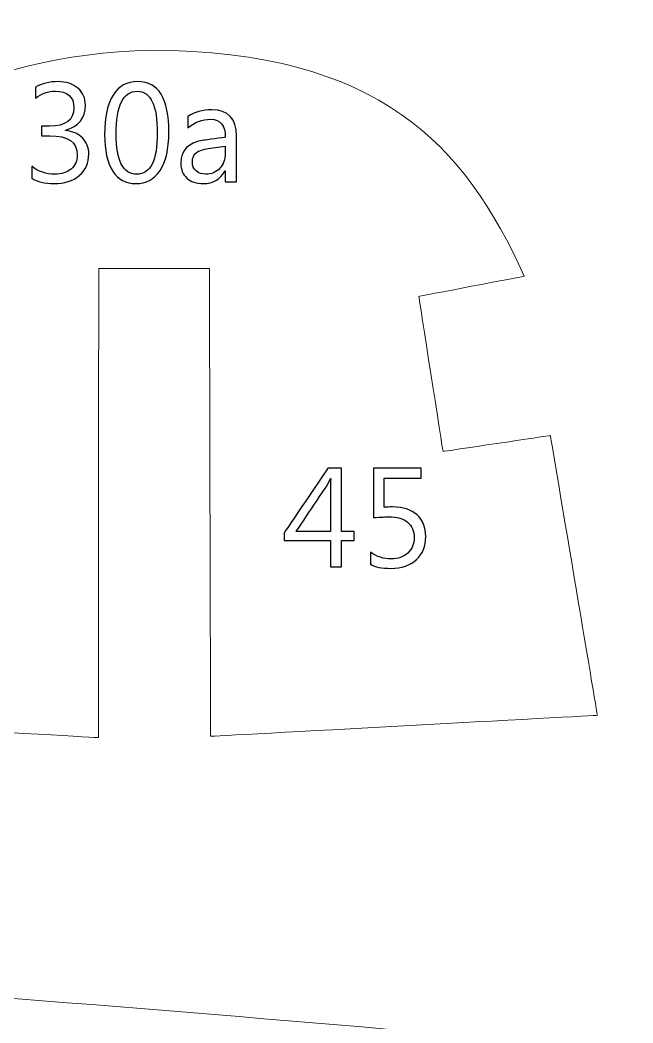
# Model space of a CAD drawing. Header units: centimetres. Extents: x -494 to 505, y -672 to 577.
# Drawn here: x -357.5 to -310.7, y 357.9 to 434.5 of the extents above; entities that cross this region are included whole.
import ezdxf

# ---------------------------------------------------------------- set-up
doc = ezdxf.new("R2010")
doc.units = ezdxf.units.CM
doc.header["$MEASUREMENT"] = 0
doc.layers.add('Camada 1', color=7, linetype='Continuous')
doc.layers.add('Camada 2', color=10, linetype='Continuous')

msp = doc.modelspace()

# ---------------------------------------------------------------- linework, layer by layer
at = {"layer": 'Camada 1', "lineweight": 9}
for points, knots in [([(288.960814, 353.67214), (288.960814, 353.67214), (306.821586, 353.757484), (306.821586, 353.757484), (306.821586, 353.757484), (306.821586, 353.757484), (306.803806, 326.357488), (306.803806, 326.357488), (306.803806, 326.357488), (306.803806, 326.357488), (315.147198, 326.356472), (315.147198, 326.356472), (315.147198, 326.356472), (315.147198, 326.356472), (315.160914, 353.57562), (315.160914, 353.57562), (315.160914, 353.57562), (315.160914, 353.57562), (341.611458, 353.57562), (341.611458, 353.57562), (341.611458, 353.57562), (341.611458, 353.57562), (341.611458, 326.355964), (341.611458, 326.355964), (341.611458, 326.355964), (341.611458, 326.355964), (349.923862, 326.357996), (349.923862, 326.357996), (349.923862, 326.357996), (349.923862, 326.357996), (349.92691, 353.617276), (349.92691, 353.617276), (349.92691, 353.617276), (349.92691, 353.617276), (376.460766, 353.605592), (376.460766, 353.605592), (376.460766, 353.605592), (376.460766, 353.605592), (376.395234, 326.36714), (376.395234, 326.36714), (376.395234, 326.36714), (376.395234, 326.36714), (384.838194, 326.357488), (384.838194, 326.357488), (384.838194, 326.357488), (384.838194, 326.357488), (384.869182, 353.677728), (384.869182, 353.677728), (384.869182, 353.677728), (384.869182, 353.677728), (411.304994, 353.702112), (411.304994, 353.702112), (411.304994, 353.702112), (411.304994, 353.702112), (411.304994, 326.35952), (411.304994, 326.35952), (411.304994, 326.35952), (411.304994, 326.35952), (419.585902, 326.365108), (419.585902, 326.365108), (419.585902, 326.365108), (419.585902, 326.365108), (419.720522, 353.670108), (419.720522, 353.670108), (419.720522, 353.670108), (419.720522, 353.670108), (446.437766, 353.618292), (446.437766, 353.618292), (446.437766, 353.618292), (446.437766, 353.618292), (446.52311, 326.358504), (446.52311, 326.358504), (446.52311, 326.358504), (446.52311, 326.358504), (454.750678, 326.360536), (454.750678, 326.360536), (454.750678, 326.360536), (454.750678, 326.360536), (454.791826, 353.618292), (454.791826, 353.618292), (454.791826, 353.618292), (454.791826, 353.618292), (489.229146, 353.633024), (489.229146, 353.633024), (489.229146, 353.633024), (489.229146, 353.633024), (489.287566, 342.489536), (489.287566, 342.489536), (489.287566, 342.489536), (489.287566, 342.489536), (481.005134, 342.497156), (481.005134, 342.497156), (481.005134, 342.497156), (481.005134, 342.497156), (481.005642, 309.723028), (481.005642, 309.723028), (481.005642, 309.723028), (481.005642, 309.723028), (489.285534, 309.728616), (489.285534, 309.728616), (489.285534, 309.728616), (489.285534, 309.728616), (489.28401, 298.680632), (489.28401, 298.680632), (489.28401, 298.680632), (489.28401, 298.680632), (280.265378, 298.67606), (280.265378, 298.67606), (280.265378, 298.67606), (280.265378, 298.67606), (280.256742, 315.430408), (280.256742, 315.430408), (280.256742, 315.430408), (280.256742, 315.430408), (252.19279, 315.430408), (252.19279, 315.430408), (252.19279, 315.430408), (247.88749, 315.334904), (245.91899, 310.748172), (245.883938, 302.43526), (245.883938, 302.43526), (246.230902, 288.837116), (238.245142, 283.140404), (231.76103, 283.8704), (231.76103, 283.8704), (231.76103, 283.8704), (235.595922, 314.865512), (235.595922, 314.865512), (235.595922, 314.865512), (235.595922, 314.865512), (227.385626, 315.718444), (227.385626, 315.718444), (227.385626, 315.718444), (227.385626, 315.718444), (224.653602, 295.469056), (224.653602, 295.469056), (224.653602, 295.469056), (224.653602, 295.469056), (5.72135, 295.22674), (5.72135, 295.22674), (5.72135, 295.22674), (5.72135, 295.22674), (5.716778, 279.167844), (5.716778, 279.167844), (5.716778, 279.167844), (5.716778, 279.167844), (-2.628138, 279.165304), (-2.628138, 279.165304), (-2.628138, 279.165304), (-2.628138, 279.165304), (-2.98577, 224.0915), (-2.98577, 224.0915), (-2.98577, 224.0915), (-2.98577, 224.0915), (-88.789002, 214.483696), (-88.789002, 214.483696), (-88.789002, 214.483696), (-88.789002, 214.483696), (-160.134554, 214.52332), (-160.134554, 214.52332), (-160.134554, 214.52332), (-163.876482, 213.130384), (-165.443662, 209.995516), (-164.388038, 204.757528), (-164.388038, 204.757528), (-164.388038, 204.757528), (-161.889694, 196.939916), (-161.889694, 196.939916), (-161.889694, 196.939916), (-159.55137, 189.6237), (-158.882842, 185.430668), (-164.745162, 183.003444), (-164.745162, 183.003444), (-164.745162, 183.003444), (-175.274478, 179.070508), (-175.274478, 179.070508), (-175.274478, 179.070508), (-189.770766, 172.492416), (-191.904366, 158.459424), (-185.580274, 139.325096), (-185.580274, 139.325096), (-182.29707, 128.78308), (-186.260486, 121.438924), (-192.412366, 123.689364), (-192.412366, 123.689364), (-192.412366, 123.689364), (-261.359142, 146.906996), (-261.359142, 146.906996), (-261.359142, 146.906996), (-259.768086, 152.90292), (-257.854958, 158.898844), (-255.620774, 164.893752), (-255.620774, 164.893752), (-255.620774, 164.893752), (-235.993178, 156.483304), (-235.993178, 156.483304), (-235.993178, 156.483304), (-235.993178, 156.483304), (-233.24947, 164.39388), (-233.24947, 164.39388), (-233.24947, 164.39388), (-233.24947, 164.39388), (-252.959362, 172.804328), (-252.959362, 172.804328), (-252.959362, 172.804328), (-249.96013, 179.295044), (-246.799354, 185.623708), (-243.478558, 191.789812), (-243.478558, 191.789812), (-243.478558, 191.789812), (-223.85147, 181.048152), (-223.85147, 181.048152), (-223.85147, 181.048152), (-223.85147, 181.048152), (-219.526358, 188.126116), (-219.526358, 188.126116), (-219.526358, 188.126116), (-219.526358, 188.126116), (-238.904526, 198.951596), (-238.904526, 198.951596), (-238.904526, 198.951596), (-235.729018, 204.52842), (-232.421938, 209.843116), (-228.924866, 214.772748), (-228.924866, 214.772748), (-228.924866, 214.772748), (-210.96097, 202.698604), (-210.96097, 202.698604), (-210.96097, 202.698604), (-210.96097, 202.698604), (-206.469742, 209.526632), (-206.469742, 209.526632), (-206.469742, 209.526632), (-206.469742, 209.526632), (-224.18421, 221.600776), (-224.18421, 221.600776), (-224.18421, 221.600776), (-220.36151, 226.60102), (-216.750138, 231.702356), (-213.372446, 236.922564), (-213.372446, 236.922564), (-213.372446, 236.922564), (-194.826382, 225.348292), (-194.826382, 225.348292), (-194.826382, 225.348292), (-194.826382, 225.348292), (-191.25057, 232.592372), (-191.25057, 232.592372), (-191.25057, 232.592372), (-191.25057, 232.592372), (-209.380582, 244.333776), (-209.380582, 244.333776), (-209.380582, 244.333776), (-202.259946, 261.027672), (-207.195166, 274.737068), (-227.065078, 282.88488), (-227.065078, 282.88488), (-261.775194, 290.706048), (-301.116238, 286.78124), (-337.022694, 269.0622), (-337.022694, 269.0622), (-362.833158, 254.920496), (-388.11327, 237.066328), (-415.161222, 221.333568), (-415.161222, 221.333568), (-428.876714, 212.451696), (-442.468254, 204.489812), (-456.981306, 198.090028), (-456.981306, 198.090028), (-462.47939, 196.298312), (-466.306662, 195.61048), (-468.373206, 196.760592), (-468.373206, 196.760592), (-481.297234, 208.35874), (-487.891074, 236.208316), (-486.846118, 283.671264), (-486.846118, 283.671264), (-484.055166, 323.948552), (-477.369886, 350.249236), (-465.985606, 359.680256), (-465.985606, 359.680256), (-455.591418, 363.607604), (-416.449002, 364.2106), (-357.647494, 359.764076), (-357.647494, 359.764076), (-317.62573, 356.62108), (-277.81377, 352.853244), (-238.131858, 348.694756), (-238.131858, 348.694756), (-214.866474, 346.01658), (-195.551298, 366.45342), (-178.214274, 397.942308), (-178.214274, 397.942308), (-183.909462, 398.922748), (-187.93587, 403.347936), (-188.438282, 412.292292), (-188.438282, 412.292292), (-188.327538, 422.884092), (-183.723026, 428.164752), (-174.94631, 428.932848), (-174.94631, 428.932848), (-171.28617, 428.963836), (-167.626538, 428.92218), (-163.96843, 428.50308), (-163.96843, 428.50308), (-159.001206, 427.909736), (-156.690822, 430.099216), (-156.854398, 436.178452), (-156.854398, 436.178452), (-156.854398, 436.178452), (-156.778198, 448.203828), (-156.778198, 448.203828), (-156.778198, 448.203828), (-156.778198, 448.203828), (-147.700746, 448.20332), (-147.700746, 448.20332), (-147.700746, 448.20332), (-147.700746, 448.20332), (-147.697698, 465.516468), (-147.697698, 465.516468), (-147.697698, 465.516468), (-147.697698, 465.516468), (-132.459222, 465.506816), (-132.459222, 465.506816), (-132.459222, 465.506816), (-132.459222, 465.506816), (-117.536722, 483.837996), (-117.536722, 483.837996), (-117.536722, 483.837996), (-117.536722, 483.837996), (-45.491654, 483.825804), (-45.491654, 483.825804), (-45.491654, 483.825804), (-45.491654, 483.825804), (-45.47489, 454.015348), (-45.47489, 454.015348), (-45.47489, 454.015348), (-45.47489, 454.015348), (-36.796218, 454.018396), (-36.796218, 454.018396), (-36.796218, 454.018396), (-36.796218, 454.018396), (-36.920678, 434.287168), (-36.920678, 434.287168), (-36.920678, 434.287168), (-37.163502, 430.041812), (-40.062658, 428.173896), (-44.477686, 427.461172), (-44.477686, 427.461172), (-44.477686, 427.461172), (-58.86831, 427.45914), (-58.86831, 427.45914), (-58.86831, 427.45914), (-58.86831, 427.45914), (-58.872882, 414.921192), (-58.872882, 414.921192), (-58.872882, 414.921192), (-58.872882, 414.921192), (-43.79849, 414.921192), (-43.79849, 414.921192), (-43.79849, 414.921192), (-24.761698, 414.171384), (-13.673582, 411.255972), (-8.36295, 404.78964), (-8.36295, 404.78964), (-4.952238, 400.746468), (-2.86385, 396.261336), (-2.70891, 391.1346), (-2.70891, 391.1346), (-2.70891, 391.1346), (-2.534666, 366.474248), (-2.534666, 366.474248), (-2.534666, 366.474248), (-2.534666, 366.474248), (5.877814, 366.480344), (5.877814, 366.480344), (5.877814, 366.480344), (5.877814, 366.480344), (5.90169, 347.073728), (5.90169, 347.073728), (5.90169, 347.073728), (5.90169, 347.073728), (233.39171, 347.06814), (233.39171, 347.06814), (233.39171, 347.06814), (233.39171, 347.06814), (233.356658, 357.819452), (233.356658, 357.819452), (233.356658, 357.819452), (238.909098, 375.214388), (244.365526, 393.373356), (250.012962, 410.004768), (250.012962, 410.004768), (252.496066, 417.378896), (256.725674, 421.44188), (262.677402, 421.235124), (262.677402, 421.235124), (270.499078, 420.488872), (274.919186, 415.631376), (277.312882, 408.136344), (277.312882, 408.136344), (281.81935, 390.775952), (285.049722, 371.798088), (288.960814, 353.67214)], [0, 0, 0, 0, 0.009803922, 0.009803922, 0.009803922, 0.009803932, 0.019607843, 0.019607843, 0.019607843, 0.019607853, 0.029411765, 0.029411765, 0.029411765, 0.029411775, 0.039215686, 0.039215686, 0.039215686, 0.039215696, 0.049019608, 0.049019608, 0.049019608, 0.049019618, 0.058823529, 0.058823529, 0.058823529, 0.058823539, 0.068627451, 0.068627451, 0.068627451, 0.068627461, 0.078431373, 0.078431373, 0.078431373, 0.078431383, 0.088235294, 0.088235294, 0.088235294, 0.088235304, 0.098039216, 0.098039216, 0.098039216, 0.098039226, 0.107843137, 0.107843137, 0.107843137, 0.107843147, 0.117647059, 0.117647059, 0.117647059, 0.117647069, 0.12745098, 0.12745098, 0.12745098, 0.12745099, 0.137254902, 0.137254902, 0.137254902, 0.137254912, 0.147058824, 0.147058824, 0.147058824, 0.147058834, 0.156862745, 0.156862745, 0.156862745, 0.156862755, 0.166666667, 0.166666667, 0.166666667, 0.166666677, 0.176470588, 0.176470588, 0.176470588, 0.176470598, 0.18627451, 0.18627451, 0.18627451, 0.18627452, 0.196078431, 0.196078431, 0.196078431, 0.196078441, 0.205882353, 0.205882353, 0.205882353, 0.205882363, 0.215686275, 0.215686275, 0.215686275, 0.215686285, 0.225490196, 0.225490196, 0.225490196, 0.225490206, 0.235294118, 0.235294118, 0.235294118, 0.235294128, 0.245098039, 0.245098039, 0.245098039, 0.245098049, 0.254901961, 0.254901961, 0.254901961, 0.254901971, 0.264705882, 0.264705882, 0.264705882, 0.264705892, 0.274509804, 0.274509804, 0.274509804, 0.274509814, 0.284313725, 0.284313725, 0.284313725, 0.284313735, 0.294117647, 0.294117647, 0.294117647, 0.294117657, 0.303921569, 0.303921569, 0.303921569, 0.303921579, 0.31372549, 0.31372549, 0.31372549, 0.3137255, 0.323529412, 0.323529412, 0.323529412, 0.323529422, 0.333333333, 0.333333333, 0.333333333, 0.333333343, 0.343137255, 0.343137255, 0.343137255, 0.343137265, 0.352941176, 0.352941176, 0.352941176, 0.352941186, 0.362745098, 0.362745098, 0.362745098, 0.362745108, 0.37254902, 0.37254902, 0.37254902, 0.37254903, 0.382352941, 0.382352941, 0.382352941, 0.382352951, 0.392156863, 0.392156863, 0.392156863, 0.392156873, 0.401960784, 0.401960784, 0.401960784, 0.401960794, 0.411764706, 0.411764706, 0.411764706, 0.411764716, 0.421568627, 0.421568627, 0.421568627, 0.421568637, 0.431372549, 0.431372549, 0.431372549, 0.431372559, 0.441176471, 0.441176471, 0.441176471, 0.441176481, 0.450980392, 0.450980392, 0.450980392, 0.450980402, 0.460784314, 0.460784314, 0.460784314, 0.460784324, 0.470588235, 0.470588235, 0.470588235, 0.470588245, 0.480392157, 0.480392157, 0.480392157, 0.480392167, 0.490196078, 0.490196078, 0.490196078, 0.490196088, 0.5, 0.5, 0.5, 0.50000001, 0.509803922, 0.509803922, 0.509803922, 0.509803932, 0.519607843, 0.519607843, 0.519607843, 0.519607853, 0.529411765, 0.529411765, 0.529411765, 0.529411775, 0.539215686, 0.539215686, 0.539215686, 0.539215696, 0.549019608, 0.549019608, 0.549019608, 0.549019618, 0.558823529, 0.558823529, 0.558823529, 0.558823539, 0.568627451, 0.568627451, 0.568627451, 0.568627461, 0.578431373, 0.578431373, 0.578431373, 0.578431383, 0.588235294, 0.588235294, 0.588235294, 0.588235304, 0.598039216, 0.598039216, 0.598039216, 0.598039226, 0.607843137, 0.607843137, 0.607843137, 0.607843147, 0.617647059, 0.617647059, 0.617647059, 0.617647069, 0.62745098, 0.62745098, 0.62745098, 0.62745099, 0.637254902, 0.637254902, 0.637254902, 0.637254912, 0.647058824, 0.647058824, 0.647058824, 0.647058834, 0.656862745, 0.656862745, 0.656862745, 0.656862755, 0.666666667, 0.666666667, 0.666666667, 0.666666677, 0.676470588, 0.676470588, 0.676470588, 0.676470598, 0.68627451, 0.68627451, 0.68627451, 0.68627452, 0.696078431, 0.696078431, 0.696078431, 0.696078441, 0.705882353, 0.705882353, 0.705882353, 0.705882363, 0.715686275, 0.715686275, 0.715686275, 0.715686285, 0.725490196, 0.725490196, 0.725490196, 0.725490206, 0.735294118, 0.735294118, 0.735294118, 0.735294128, 0.745098039, 0.745098039, 0.745098039, 0.745098049, 0.754901961, 0.754901961, 0.754901961, 0.754901971, 0.764705882, 0.764705882, 0.764705882, 0.764705892, 0.774509804, 0.774509804, 0.774509804, 0.774509814, 0.784313725, 0.784313725, 0.784313725, 0.784313735, 0.794117647, 0.794117647, 0.794117647, 0.794117657, 0.803921569, 0.803921569, 0.803921569, 0.803921579, 0.81372549, 0.81372549, 0.81372549, 0.8137255, 0.823529412, 0.823529412, 0.823529412, 0.823529422, 0.833333333, 0.833333333, 0.833333333, 0.833333343, 0.843137255, 0.843137255, 0.843137255, 0.843137265, 0.852941176, 0.852941176, 0.852941176, 0.852941186, 0.862745098, 0.862745098, 0.862745098, 0.862745108, 0.87254902, 0.87254902, 0.87254902, 0.87254903, 0.882352941, 0.882352941, 0.882352941, 0.882352951, 0.892156863, 0.892156863, 0.892156863, 0.892156873, 0.901960784, 0.901960784, 0.901960784, 0.901960794, 0.911764706, 0.911764706, 0.911764706, 0.911764716, 0.921568627, 0.921568627, 0.921568627, 0.921568637, 0.931372549, 0.931372549, 0.931372549, 0.931372559, 0.941176471, 0.941176471, 0.941176471, 0.941176481, 0.950980392, 0.950980392, 0.950980392, 0.950980402, 0.960784314, 0.960784314, 0.960784314, 0.960784324, 0.970588235, 0.970588235, 0.970588235, 0.970588245, 0.980392157, 0.980392157, 0.980392157, 0.980392167, 1, 1, 1, 1]), ([(-375.376948, 414.690052), (-375.376948, 414.690052), (-367.297208, 413.197548), (-367.297208, 413.197548), (-367.297208, 413.197548), (-367.297208, 413.197548), (-369.328954, 401.415758), (-369.328954, 401.415758), (-369.328954, 401.415758), (-369.328954, 401.415758), (-377.262644, 402.64715), (-377.262644, 402.64715), (-377.262644, 402.64715), (-377.262644, 402.64715), (-380.950978, 381.362712), (-380.950978, 381.362712), (-380.950978, 381.362712), (-380.950978, 381.362712), (-351.519744, 379.692916), (-351.519744, 379.692916), (-351.519744, 379.692916), (-351.519744, 379.692916), (-351.490788, 415.487104), (-351.490788, 415.487104), (-351.490788, 415.487104), (-351.490788, 415.487104), (-343.048336, 415.486342), (-343.048336, 415.486342), (-343.048336, 415.486342), (-343.048336, 415.486342), (-342.961722, 379.795532), (-342.961722, 379.795532), (-342.961722, 379.795532), (-342.961722, 379.795532), (-313.456574, 381.398526), (-313.456574, 381.398526), (-313.456574, 381.398526), (-313.456574, 381.398526), (-317.040006, 402.751544), (-317.040006, 402.751544), (-317.040006, 402.751544), (-317.040006, 402.751544), (-325.23176, 401.532598), (-325.23176, 401.532598), (-325.23176, 401.532598), (-325.23176, 401.532598), (-327.079864, 413.366966), (-327.079864, 413.366966), (-327.079864, 413.366966), (-327.079864, 413.366966), (-319.035684, 414.910778), (-319.035684, 414.910778), (-319.035684, 414.910778), (-323.604128, 424.944794), (-329.991974, 432.056286), (-347.496638, 432.163728), (-347.496638, 432.163728), (-360.92257, 431.753518), (-371.099842, 426.676058), (-375.376948, 414.690052)], [0, 0, 0, 0, 0.0625, 0.0625, 0.0625, 0.06250001, 0.125, 0.125, 0.125, 0.12500001, 0.1875, 0.1875, 0.1875, 0.18750001, 0.25, 0.25, 0.25, 0.25000001, 0.3125, 0.3125, 0.3125, 0.31250001, 0.375, 0.375, 0.375, 0.37500001, 0.4375, 0.4375, 0.4375, 0.43750001, 0.5, 0.5, 0.5, 0.50000001, 0.5625, 0.5625, 0.5625, 0.56250001, 0.625, 0.625, 0.625, 0.62500001, 0.6875, 0.6875, 0.6875, 0.68750001, 0.75, 0.75, 0.75, 0.75000001, 0.8125, 0.8125, 0.8125, 0.81250001, 0.875, 0.875, 0.875, 0.87500001, 1, 1, 1, 1])]:
    msp.add_open_spline(points, degree=3, knots=knots, dxfattribs=at)
at = {"layer": 'Camada 2'}
for points, knots in [([(-356.604824, 422.381934), (-356.604824, 422.381934), (-356.604824, 423.306494), (-356.604824, 423.306494), (-356.604824, 423.306494), (-356.090474, 422.898062), (-355.508052, 422.693592), (-354.86086, 422.693592), (-354.86086, 422.693592), (-354.334064, 422.693592), (-353.91471, 422.824402), (-353.60102, 423.088054), (-353.60102, 423.088054), (-353.287584, 423.351452), (-353.131628, 423.70629), (-353.131628, 424.15079), (-353.131628, 424.15079), (-353.131628, 425.13631), (-353.830382, 425.629324), (-355.22662, 425.629324), (-355.22662, 425.629324), (-355.22662, 425.629324), (-355.851968, 425.629324), (-355.851968, 425.629324), (-355.851968, 425.629324), (-355.851968, 425.629324), (-355.851968, 426.360336), (-355.851968, 426.360336), (-355.851968, 426.360336), (-355.851968, 426.360336), (-355.2571, 426.360336), (-355.2571, 426.360336), (-355.2571, 426.360336), (-354.011484, 426.360336), (-353.389692, 426.82287), (-353.389692, 427.745652), (-353.389692, 427.745652), (-353.389692, 428.600616), (-353.864672, 429.027082), (-354.814378, 429.027082), (-354.814378, 429.027082), (-355.34473, 429.027082), (-355.844856, 428.848012), (-356.314502, 428.489364), (-356.314502, 428.489364), (-356.314502, 428.489364), (-356.314502, 429.328072), (-356.314502, 429.328072), (-356.314502, 429.328072), (-355.830632, 429.614838), (-355.258878, 429.758348), (-354.601018, 429.758348), (-354.601018, 429.758348), (-353.96678, 429.758348), (-353.459542, 429.589946), (-353.07778, 429.254666), (-353.07778, 429.254666), (-352.697796, 428.917862), (-352.507804, 428.487586), (-352.507804, 427.962568), (-352.507804, 427.962568), (-352.507804, 426.97146), (-353.011486, 426.333412), (-354.020374, 426.050456), (-354.020374, 426.050456), (-354.020374, 426.050456), (-354.020374, 426.028866), (-354.020374, 426.028866), (-354.020374, 426.028866), (-353.479354, 425.976796), (-353.049078, 425.786804), (-352.730054, 425.45889), (-352.730054, 425.45889), (-352.409252, 425.130976), (-352.24974, 424.72229), (-352.24974, 424.233086), (-352.24974, 424.233086), (-352.24974, 423.555668), (-352.491802, 423.010838), (-352.97745, 422.59504), (-352.97745, 422.59504), (-353.463098, 422.18102), (-354.102924, 421.973248), (-354.896928, 421.973248), (-354.896928, 421.973248), (-355.611938, 421.973248), (-356.18166, 422.109392), (-356.604824, 422.381934)], [0, 0, 0, 0, 0.043478261, 0.043478261, 0.043478261, 0.043478271, 0.086956522, 0.086956522, 0.086956522, 0.086956532, 0.130434783, 0.130434783, 0.130434783, 0.130434793, 0.173913043, 0.173913043, 0.173913043, 0.173913053, 0.217391304, 0.217391304, 0.217391304, 0.217391314, 0.260869565, 0.260869565, 0.260869565, 0.260869575, 0.304347826, 0.304347826, 0.304347826, 0.304347836, 0.347826087, 0.347826087, 0.347826087, 0.347826097, 0.391304348, 0.391304348, 0.391304348, 0.391304358, 0.434782609, 0.434782609, 0.434782609, 0.434782619, 0.47826087, 0.47826087, 0.47826087, 0.47826088, 0.52173913, 0.52173913, 0.52173913, 0.52173914, 0.565217391, 0.565217391, 0.565217391, 0.565217401, 0.608695652, 0.608695652, 0.608695652, 0.608695662, 0.652173913, 0.652173913, 0.652173913, 0.652173923, 0.695652174, 0.695652174, 0.695652174, 0.695652184, 0.739130435, 0.739130435, 0.739130435, 0.739130445, 0.782608696, 0.782608696, 0.782608696, 0.782608706, 0.826086957, 0.826086957, 0.826086957, 0.826086967, 0.869565217, 0.869565217, 0.869565217, 0.869565227, 0.913043478, 0.913043478, 0.913043478, 0.913043488, 1, 1, 1, 1]), ([(-348.672658, 421.973248), (-349.418148, 421.973248), (-350.000824, 422.29405), (-350.418146, 422.933876), (-350.418146, 422.933876), (-350.835722, 423.57548), (-351.045526, 424.502072), (-351.045526, 425.713398), (-351.045526, 425.713398), (-351.045526, 427.04512), (-350.826832, 428.050452), (-350.391476, 428.733204), (-350.391476, 428.733204), (-349.955866, 429.415956), (-349.326962, 429.758348), (-348.504256, 429.758348), (-348.504256, 429.758348), (-346.928948, 429.758348), (-346.14231, 428.471584), (-346.14231, 425.898056), (-346.14231, 425.898056), (-346.14231, 424.62196), (-346.36456, 423.650664), (-346.808806, 422.97858), (-346.808806, 422.97858), (-347.253306, 422.308274), (-347.875098, 421.973248), (-348.672658, 421.973248)], [0, 0, 0, 0, 0.125, 0.125, 0.125, 0.12500001, 0.25, 0.25, 0.25, 0.25000001, 0.375, 0.375, 0.375, 0.37500001, 0.5, 0.5, 0.5, 0.50000001, 0.625, 0.625, 0.625, 0.62500001, 0.75, 0.75, 0.75, 0.75000001, 1, 1, 1, 1]), ([(-348.55277, 429.027082), (-349.626174, 429.027082), (-350.163892, 427.935644), (-350.163892, 425.752768), (-350.163892, 425.752768), (-350.163892, 423.713402), (-349.636842, 422.693592), (-348.582996, 422.693592), (-348.582996, 422.693592), (-347.543628, 422.693592), (-347.023944, 423.731436), (-347.023944, 425.804838), (-347.023944, 425.804838), (-347.023944, 427.953678), (-347.53296, 429.027082), (-348.55277, 429.027082)], [0, 0, 0, 0, 0.2, 0.2, 0.2, 0.20000001, 0.4, 0.4, 0.4, 0.40000001, 0.6, 0.6, 0.6, 0.60000001, 1, 1, 1, 1]), ([(-340.980776, 422.10228), (-340.980776, 422.10228), (-341.841074, 422.10228), (-341.841074, 422.10228), (-341.841074, 422.10228), (-341.841074, 422.10228), (-341.841074, 422.942766), (-341.841074, 422.942766), (-341.841074, 422.942766), (-341.841074, 422.942766), (-341.862664, 422.942766), (-341.862664, 422.942766), (-341.862664, 422.942766), (-342.23706, 422.295828), (-342.787224, 421.973248), (-343.516712, 421.973248), (-343.516712, 421.973248), (-344.052652, 421.973248), (-344.472006, 422.114726), (-344.774774, 422.399714), (-344.774774, 422.399714), (-345.077796, 422.682924), (-345.228164, 423.059352), (-345.228164, 423.528744), (-345.228164, 423.528744), (-345.228164, 424.53433), (-344.636852, 425.120308), (-343.453974, 425.285154), (-343.453974, 425.285154), (-343.453974, 425.285154), (-341.841074, 425.51096), (-341.841074, 425.51096), (-341.841074, 425.51096), (-341.841074, 426.428408), (-342.21039, 426.887386), (-342.948514, 426.887386), (-342.948514, 426.887386), (-343.595706, 426.887386), (-344.179906, 426.665136), (-344.701368, 426.220636), (-344.701368, 426.220636), (-344.701368, 426.220636), (-344.701368, 427.10227), (-344.701368, 427.10227), (-344.701368, 427.10227), (-344.172794, 427.439328), (-343.565226, 427.60773), (-342.875108, 427.60773), (-342.875108, 427.60773), (-341.611712, 427.60773), (-340.980776, 426.939202), (-340.980776, 425.600622), (-340.980776, 425.600622), (-340.980776, 425.600622), (-340.980776, 422.10228), (-340.980776, 422.10228)], [0, 0, 0, 0, 0.066666667, 0.066666667, 0.066666667, 0.066666677, 0.133333333, 0.133333333, 0.133333333, 0.133333343, 0.2, 0.2, 0.2, 0.20000001, 0.266666667, 0.266666667, 0.266666667, 0.266666677, 0.333333333, 0.333333333, 0.333333333, 0.333333343, 0.4, 0.4, 0.4, 0.40000001, 0.466666667, 0.466666667, 0.466666667, 0.466666677, 0.533333333, 0.533333333, 0.533333333, 0.533333343, 0.6, 0.6, 0.6, 0.60000001, 0.666666667, 0.666666667, 0.666666667, 0.666666677, 0.733333333, 0.733333333, 0.733333333, 0.733333343, 0.8, 0.8, 0.8, 0.80000001, 0.866666667, 0.866666667, 0.866666667, 0.866666677, 1, 1, 1, 1]), ([(-341.841074, 424.822874), (-341.841074, 424.822874), (-343.138506, 424.64355), (-343.138506, 424.64355), (-343.138506, 424.64355), (-343.538302, 424.587924), (-343.839292, 424.487594), (-344.04173, 424.346116), (-344.04173, 424.346116), (-344.244422, 424.202606), (-344.34653, 423.951654), (-344.34653, 423.589704), (-344.34653, 423.589704), (-344.34653, 423.326306), (-344.253312, 423.111168), (-344.065098, 422.944544), (-344.065098, 422.944544), (-343.878662, 422.77792), (-343.627964, 422.693592), (-343.31783, 422.693592), (-343.31783, 422.693592), (-342.889586, 422.693592), (-342.536526, 422.844214), (-342.25865, 423.143426), (-342.25865, 423.143426), (-341.980774, 423.44467), (-341.841074, 423.8244), (-341.841074, 424.285156), (-341.841074, 424.285156), (-341.841074, 424.285156), (-341.841074, 424.822874), (-341.841074, 424.822874)], [0, 0, 0, 0, 0.111111111, 0.111111111, 0.111111111, 0.111111121, 0.222222222, 0.222222222, 0.222222222, 0.222222232, 0.333333333, 0.333333333, 0.333333333, 0.333333343, 0.444444444, 0.444444444, 0.444444444, 0.444444454, 0.555555556, 0.555555556, 0.555555556, 0.555555566, 0.666666667, 0.666666667, 0.666666667, 0.666666677, 0.777777778, 0.777777778, 0.777777778, 0.777777788, 1, 1, 1, 1]), ([(-331.999844, 394.739876), (-331.999844, 394.739876), (-332.967584, 394.739876), (-332.967584, 394.739876), (-332.967584, 394.739876), (-332.967584, 394.739876), (-332.967584, 392.73988), (-332.967584, 392.73988), (-332.967584, 392.73988), (-332.967584, 392.73988), (-333.817214, 392.73988), (-333.817214, 392.73988), (-333.817214, 392.73988), (-333.817214, 392.73988), (-333.817214, 394.739876), (-333.817214, 394.739876), (-333.817214, 394.739876), (-333.817214, 394.739876), (-337.354926, 394.739876), (-337.354926, 394.739876), (-337.354926, 394.739876), (-337.354926, 394.739876), (-337.354926, 395.30274), (-337.354926, 395.30274), (-337.354926, 395.30274), (-337.354926, 395.30274), (-334.005428, 400.266916), (-334.005428, 400.266916), (-334.005428, 400.266916), (-334.005428, 400.266916), (-332.967584, 400.266916), (-332.967584, 400.266916), (-332.967584, 400.266916), (-332.967584, 400.266916), (-332.967584, 395.438884), (-332.967584, 395.438884), (-332.967584, 395.438884), (-332.967584, 395.438884), (-331.999844, 395.438884), (-331.999844, 395.438884), (-331.999844, 395.438884), (-331.999844, 395.438884), (-331.999844, 394.739876), (-331.999844, 394.739876)], [0, 0, 0, 0, 0.083333333, 0.083333333, 0.083333333, 0.083333343, 0.166666667, 0.166666667, 0.166666667, 0.166666677, 0.25, 0.25, 0.25, 0.25000001, 0.333333333, 0.333333333, 0.333333333, 0.333333343, 0.416666667, 0.416666667, 0.416666667, 0.416666677, 0.5, 0.5, 0.5, 0.50000001, 0.583333333, 0.583333333, 0.583333333, 0.583333343, 0.666666667, 0.666666667, 0.666666667, 0.666666677, 0.75, 0.75, 0.75, 0.75000001, 0.833333333, 0.833333333, 0.833333333, 0.833333343, 1, 1, 1, 1]), ([(-330.77404, 392.92276), (-330.77404, 392.92276), (-330.77404, 393.836652), (-330.77404, 393.836652), (-330.77404, 393.836652), (-330.25969, 393.499848), (-329.73645, 393.331192), (-329.20432, 393.331192), (-329.20432, 393.331192), (-328.671936, 393.331192), (-328.243692, 393.481814), (-327.917556, 393.782804), (-327.917556, 393.782804), (-327.592944, 394.08227), (-327.429876, 394.481812), (-327.429876, 394.978382), (-327.429876, 394.978382), (-327.429876, 395.471142), (-327.596754, 395.85646), (-327.928224, 396.132304), (-327.928224, 396.132304), (-328.261472, 396.408402), (-328.736452, 396.546324), (-329.356466, 396.546324), (-329.356466, 396.546324), (-329.56627, 396.546324), (-329.960478, 396.524988), (-330.537566, 396.483586), (-330.537566, 396.483586), (-330.537566, 396.483586), (-330.537566, 400.266916), (-330.537566, 400.266916), (-330.537566, 400.266916), (-330.537566, 400.266916), (-326.892412, 400.266916), (-326.892412, 400.266916), (-326.892412, 400.266916), (-326.892412, 400.266916), (-326.892412, 399.492724), (-326.892412, 399.492724), (-326.892412, 399.492724), (-326.892412, 399.492724), (-329.720448, 399.492724), (-329.720448, 399.492724), (-329.720448, 399.492724), (-329.720448, 399.492724), (-329.720448, 397.27759), (-329.720448, 397.27759), (-329.720448, 397.27759), (-329.489054, 397.291814), (-329.275948, 397.29918), (-329.078844, 397.29918), (-329.078844, 397.29918), (-328.274172, 397.29918), (-327.650348, 397.096488), (-327.209658, 396.69339), (-327.209658, 396.69339), (-326.768714, 396.290038), (-326.548242, 395.736318), (-326.548242, 395.033754), (-326.548242, 395.033754), (-326.548242, 394.306298), (-326.784716, 393.720066), (-327.259696, 393.277598), (-327.259696, 393.277598), (-327.734676, 392.833098), (-328.386948, 392.610848), (-329.21321, 392.610848), (-329.21321, 392.610848), (-329.910186, 392.610848), (-330.430124, 392.714734), (-330.77404, 392.92276)], [0, 0, 0, 0, 0.052631579, 0.052631579, 0.052631579, 0.052631589, 0.105263158, 0.105263158, 0.105263158, 0.105263168, 0.157894737, 0.157894737, 0.157894737, 0.157894747, 0.210526316, 0.210526316, 0.210526316, 0.210526326, 0.263157895, 0.263157895, 0.263157895, 0.263157905, 0.315789474, 0.315789474, 0.315789474, 0.315789484, 0.368421053, 0.368421053, 0.368421053, 0.368421063, 0.421052632, 0.421052632, 0.421052632, 0.421052642, 0.473684211, 0.473684211, 0.473684211, 0.473684221, 0.526315789, 0.526315789, 0.526315789, 0.526315799, 0.578947368, 0.578947368, 0.578947368, 0.578947378, 0.631578947, 0.631578947, 0.631578947, 0.631578957, 0.684210526, 0.684210526, 0.684210526, 0.684210536, 0.736842105, 0.736842105, 0.736842105, 0.736842115, 0.789473684, 0.789473684, 0.789473684, 0.789473694, 0.842105263, 0.842105263, 0.842105263, 0.842105273, 0.894736842, 0.894736842, 0.894736842, 0.894736852, 1, 1, 1, 1]), ([(-333.817214, 395.438884), (-333.817214, 395.438884), (-333.817214, 398.691608), (-333.817214, 398.691608), (-333.817214, 398.691608), (-333.817214, 398.922748), (-333.810102, 399.18259), (-333.795624, 399.469356), (-333.795624, 399.469356), (-333.795624, 399.469356), (-333.817214, 399.469356), (-333.817214, 399.469356), (-333.817214, 399.469356), (-333.865474, 399.342102), (-333.962248, 399.150332), (-334.105758, 398.892268), (-334.105758, 398.892268), (-334.105758, 398.892268), (-336.421222, 395.438884), (-336.421222, 395.438884), (-336.421222, 395.438884), (-336.421222, 395.438884), (-333.817214, 395.438884), (-333.817214, 395.438884)], [0, 0, 0, 0, 0.142857143, 0.142857143, 0.142857143, 0.142857153, 0.285714286, 0.285714286, 0.285714286, 0.285714296, 0.428571429, 0.428571429, 0.428571429, 0.428571439, 0.571428571, 0.571428571, 0.571428571, 0.571428581, 0.714285714, 0.714285714, 0.714285714, 0.714285724, 1, 1, 1, 1])]:
    msp.add_open_spline(points, degree=3, knots=knots, dxfattribs=at)
at = {"layer": 'Camada 2', "lineweight": 9}
for points, knots in [([(-356.604824, 422.381934), (-356.604824, 422.381934), (-356.604824, 423.306494), (-356.604824, 423.306494), (-356.604824, 423.306494), (-356.090474, 422.898062), (-355.508052, 422.693592), (-354.86086, 422.693592), (-354.86086, 422.693592), (-354.334064, 422.693592), (-353.91471, 422.824402), (-353.60102, 423.088054), (-353.60102, 423.088054), (-353.287584, 423.351452), (-353.131628, 423.70629), (-353.131628, 424.15079), (-353.131628, 424.15079), (-353.131628, 425.13631), (-353.830382, 425.629324), (-355.22662, 425.629324), (-355.22662, 425.629324), (-355.22662, 425.629324), (-355.851968, 425.629324), (-355.851968, 425.629324), (-355.851968, 425.629324), (-355.851968, 425.629324), (-355.851968, 426.360336), (-355.851968, 426.360336), (-355.851968, 426.360336), (-355.851968, 426.360336), (-355.2571, 426.360336), (-355.2571, 426.360336), (-355.2571, 426.360336), (-354.011484, 426.360336), (-353.389692, 426.82287), (-353.389692, 427.745652), (-353.389692, 427.745652), (-353.389692, 428.600616), (-353.864672, 429.027082), (-354.814378, 429.027082), (-354.814378, 429.027082), (-355.34473, 429.027082), (-355.844856, 428.848012), (-356.314502, 428.489364), (-356.314502, 428.489364), (-356.314502, 428.489364), (-356.314502, 429.328072), (-356.314502, 429.328072), (-356.314502, 429.328072), (-355.830632, 429.614838), (-355.258878, 429.758348), (-354.601018, 429.758348), (-354.601018, 429.758348), (-353.96678, 429.758348), (-353.459542, 429.589946), (-353.07778, 429.254666), (-353.07778, 429.254666), (-352.697796, 428.917862), (-352.507804, 428.487586), (-352.507804, 427.962568), (-352.507804, 427.962568), (-352.507804, 426.97146), (-353.011486, 426.333412), (-354.020374, 426.050456), (-354.020374, 426.050456), (-354.020374, 426.050456), (-354.020374, 426.028866), (-354.020374, 426.028866), (-354.020374, 426.028866), (-353.479354, 425.976796), (-353.049078, 425.786804), (-352.730054, 425.45889), (-352.730054, 425.45889), (-352.409252, 425.130976), (-352.24974, 424.72229), (-352.24974, 424.233086), (-352.24974, 424.233086), (-352.24974, 423.555668), (-352.491802, 423.010838), (-352.97745, 422.59504), (-352.97745, 422.59504), (-353.463098, 422.18102), (-354.102924, 421.973248), (-354.896928, 421.973248), (-354.896928, 421.973248), (-355.611938, 421.973248), (-356.18166, 422.109392), (-356.604824, 422.381934)], [0, 0, 0, 0, 0.043478261, 0.043478261, 0.043478261, 0.043478271, 0.086956522, 0.086956522, 0.086956522, 0.086956532, 0.130434783, 0.130434783, 0.130434783, 0.130434793, 0.173913043, 0.173913043, 0.173913043, 0.173913053, 0.217391304, 0.217391304, 0.217391304, 0.217391314, 0.260869565, 0.260869565, 0.260869565, 0.260869575, 0.304347826, 0.304347826, 0.304347826, 0.304347836, 0.347826087, 0.347826087, 0.347826087, 0.347826097, 0.391304348, 0.391304348, 0.391304348, 0.391304358, 0.434782609, 0.434782609, 0.434782609, 0.434782619, 0.47826087, 0.47826087, 0.47826087, 0.47826088, 0.52173913, 0.52173913, 0.52173913, 0.52173914, 0.565217391, 0.565217391, 0.565217391, 0.565217401, 0.608695652, 0.608695652, 0.608695652, 0.608695662, 0.652173913, 0.652173913, 0.652173913, 0.652173923, 0.695652174, 0.695652174, 0.695652174, 0.695652184, 0.739130435, 0.739130435, 0.739130435, 0.739130445, 0.782608696, 0.782608696, 0.782608696, 0.782608706, 0.826086957, 0.826086957, 0.826086957, 0.826086967, 0.869565217, 0.869565217, 0.869565217, 0.869565227, 0.913043478, 0.913043478, 0.913043478, 0.913043488, 1, 1, 1, 1]), ([(-348.672658, 421.973248), (-349.418148, 421.973248), (-350.000824, 422.29405), (-350.418146, 422.933876), (-350.418146, 422.933876), (-350.835722, 423.57548), (-351.045526, 424.502072), (-351.045526, 425.713398), (-351.045526, 425.713398), (-351.045526, 427.04512), (-350.826832, 428.050452), (-350.391476, 428.733204), (-350.391476, 428.733204), (-349.955866, 429.415956), (-349.326962, 429.758348), (-348.504256, 429.758348), (-348.504256, 429.758348), (-346.928948, 429.758348), (-346.14231, 428.471584), (-346.14231, 425.898056), (-346.14231, 425.898056), (-346.14231, 424.62196), (-346.36456, 423.650664), (-346.808806, 422.97858), (-346.808806, 422.97858), (-347.253306, 422.308274), (-347.875098, 421.973248), (-348.672658, 421.973248)], [0, 0, 0, 0, 0.125, 0.125, 0.125, 0.12500001, 0.25, 0.25, 0.25, 0.25000001, 0.375, 0.375, 0.375, 0.37500001, 0.5, 0.5, 0.5, 0.50000001, 0.625, 0.625, 0.625, 0.62500001, 0.75, 0.75, 0.75, 0.75000001, 1, 1, 1, 1]), ([(-348.55277, 429.027082), (-349.626174, 429.027082), (-350.163892, 427.935644), (-350.163892, 425.752768), (-350.163892, 425.752768), (-350.163892, 423.713402), (-349.636842, 422.693592), (-348.582996, 422.693592), (-348.582996, 422.693592), (-347.543628, 422.693592), (-347.023944, 423.731436), (-347.023944, 425.804838), (-347.023944, 425.804838), (-347.023944, 427.953678), (-347.53296, 429.027082), (-348.55277, 429.027082)], [0, 0, 0, 0, 0.2, 0.2, 0.2, 0.20000001, 0.4, 0.4, 0.4, 0.40000001, 0.6, 0.6, 0.6, 0.60000001, 1, 1, 1, 1]), ([(-340.980776, 422.10228), (-340.980776, 422.10228), (-341.841074, 422.10228), (-341.841074, 422.10228), (-341.841074, 422.10228), (-341.841074, 422.10228), (-341.841074, 422.942766), (-341.841074, 422.942766), (-341.841074, 422.942766), (-341.841074, 422.942766), (-341.862664, 422.942766), (-341.862664, 422.942766), (-341.862664, 422.942766), (-342.23706, 422.295828), (-342.787224, 421.973248), (-343.516712, 421.973248), (-343.516712, 421.973248), (-344.052652, 421.973248), (-344.472006, 422.114726), (-344.774774, 422.399714), (-344.774774, 422.399714), (-345.077796, 422.682924), (-345.228164, 423.059352), (-345.228164, 423.528744), (-345.228164, 423.528744), (-345.228164, 424.53433), (-344.636852, 425.120308), (-343.453974, 425.285154), (-343.453974, 425.285154), (-343.453974, 425.285154), (-341.841074, 425.51096), (-341.841074, 425.51096), (-341.841074, 425.51096), (-341.841074, 426.428408), (-342.21039, 426.887386), (-342.948514, 426.887386), (-342.948514, 426.887386), (-343.595706, 426.887386), (-344.179906, 426.665136), (-344.701368, 426.220636), (-344.701368, 426.220636), (-344.701368, 426.220636), (-344.701368, 427.10227), (-344.701368, 427.10227), (-344.701368, 427.10227), (-344.172794, 427.439328), (-343.565226, 427.60773), (-342.875108, 427.60773), (-342.875108, 427.60773), (-341.611712, 427.60773), (-340.980776, 426.939202), (-340.980776, 425.600622), (-340.980776, 425.600622), (-340.980776, 425.600622), (-340.980776, 422.10228), (-340.980776, 422.10228)], [0, 0, 0, 0, 0.066666667, 0.066666667, 0.066666667, 0.066666677, 0.133333333, 0.133333333, 0.133333333, 0.133333343, 0.2, 0.2, 0.2, 0.20000001, 0.266666667, 0.266666667, 0.266666667, 0.266666677, 0.333333333, 0.333333333, 0.333333333, 0.333333343, 0.4, 0.4, 0.4, 0.40000001, 0.466666667, 0.466666667, 0.466666667, 0.466666677, 0.533333333, 0.533333333, 0.533333333, 0.533333343, 0.6, 0.6, 0.6, 0.60000001, 0.666666667, 0.666666667, 0.666666667, 0.666666677, 0.733333333, 0.733333333, 0.733333333, 0.733333343, 0.8, 0.8, 0.8, 0.80000001, 0.866666667, 0.866666667, 0.866666667, 0.866666677, 1, 1, 1, 1]), ([(-341.841074, 424.822874), (-341.841074, 424.822874), (-343.138506, 424.64355), (-343.138506, 424.64355), (-343.138506, 424.64355), (-343.538302, 424.587924), (-343.839292, 424.487594), (-344.04173, 424.346116), (-344.04173, 424.346116), (-344.244422, 424.202606), (-344.34653, 423.951654), (-344.34653, 423.589704), (-344.34653, 423.589704), (-344.34653, 423.326306), (-344.253312, 423.111168), (-344.065098, 422.944544), (-344.065098, 422.944544), (-343.878662, 422.77792), (-343.627964, 422.693592), (-343.31783, 422.693592), (-343.31783, 422.693592), (-342.889586, 422.693592), (-342.536526, 422.844214), (-342.25865, 423.143426), (-342.25865, 423.143426), (-341.980774, 423.44467), (-341.841074, 423.8244), (-341.841074, 424.285156), (-341.841074, 424.285156), (-341.841074, 424.285156), (-341.841074, 424.822874), (-341.841074, 424.822874)], [0, 0, 0, 0, 0.111111111, 0.111111111, 0.111111111, 0.111111121, 0.222222222, 0.222222222, 0.222222222, 0.222222232, 0.333333333, 0.333333333, 0.333333333, 0.333333343, 0.444444444, 0.444444444, 0.444444444, 0.444444454, 0.555555556, 0.555555556, 0.555555556, 0.555555566, 0.666666667, 0.666666667, 0.666666667, 0.666666677, 0.777777778, 0.777777778, 0.777777778, 0.777777788, 1, 1, 1, 1]), ([(-331.999844, 394.739876), (-331.999844, 394.739876), (-332.967584, 394.739876), (-332.967584, 394.739876), (-332.967584, 394.739876), (-332.967584, 394.739876), (-332.967584, 392.73988), (-332.967584, 392.73988), (-332.967584, 392.73988), (-332.967584, 392.73988), (-333.817214, 392.73988), (-333.817214, 392.73988), (-333.817214, 392.73988), (-333.817214, 392.73988), (-333.817214, 394.739876), (-333.817214, 394.739876), (-333.817214, 394.739876), (-333.817214, 394.739876), (-337.354926, 394.739876), (-337.354926, 394.739876), (-337.354926, 394.739876), (-337.354926, 394.739876), (-337.354926, 395.30274), (-337.354926, 395.30274), (-337.354926, 395.30274), (-337.354926, 395.30274), (-334.005428, 400.266916), (-334.005428, 400.266916), (-334.005428, 400.266916), (-334.005428, 400.266916), (-332.967584, 400.266916), (-332.967584, 400.266916), (-332.967584, 400.266916), (-332.967584, 400.266916), (-332.967584, 395.438884), (-332.967584, 395.438884), (-332.967584, 395.438884), (-332.967584, 395.438884), (-331.999844, 395.438884), (-331.999844, 395.438884), (-331.999844, 395.438884), (-331.999844, 395.438884), (-331.999844, 394.739876), (-331.999844, 394.739876)], [0, 0, 0, 0, 0.083333333, 0.083333333, 0.083333333, 0.083333343, 0.166666667, 0.166666667, 0.166666667, 0.166666677, 0.25, 0.25, 0.25, 0.25000001, 0.333333333, 0.333333333, 0.333333333, 0.333333343, 0.416666667, 0.416666667, 0.416666667, 0.416666677, 0.5, 0.5, 0.5, 0.50000001, 0.583333333, 0.583333333, 0.583333333, 0.583333343, 0.666666667, 0.666666667, 0.666666667, 0.666666677, 0.75, 0.75, 0.75, 0.75000001, 0.833333333, 0.833333333, 0.833333333, 0.833333343, 1, 1, 1, 1]), ([(-330.77404, 392.92276), (-330.77404, 392.92276), (-330.77404, 393.836652), (-330.77404, 393.836652), (-330.77404, 393.836652), (-330.25969, 393.499848), (-329.73645, 393.331192), (-329.20432, 393.331192), (-329.20432, 393.331192), (-328.671936, 393.331192), (-328.243692, 393.481814), (-327.917556, 393.782804), (-327.917556, 393.782804), (-327.592944, 394.08227), (-327.429876, 394.481812), (-327.429876, 394.978382), (-327.429876, 394.978382), (-327.429876, 395.471142), (-327.596754, 395.85646), (-327.928224, 396.132304), (-327.928224, 396.132304), (-328.261472, 396.408402), (-328.736452, 396.546324), (-329.356466, 396.546324), (-329.356466, 396.546324), (-329.56627, 396.546324), (-329.960478, 396.524988), (-330.537566, 396.483586), (-330.537566, 396.483586), (-330.537566, 396.483586), (-330.537566, 400.266916), (-330.537566, 400.266916), (-330.537566, 400.266916), (-330.537566, 400.266916), (-326.892412, 400.266916), (-326.892412, 400.266916), (-326.892412, 400.266916), (-326.892412, 400.266916), (-326.892412, 399.492724), (-326.892412, 399.492724), (-326.892412, 399.492724), (-326.892412, 399.492724), (-329.720448, 399.492724), (-329.720448, 399.492724), (-329.720448, 399.492724), (-329.720448, 399.492724), (-329.720448, 397.27759), (-329.720448, 397.27759), (-329.720448, 397.27759), (-329.489054, 397.291814), (-329.275948, 397.29918), (-329.078844, 397.29918), (-329.078844, 397.29918), (-328.274172, 397.29918), (-327.650348, 397.096488), (-327.209658, 396.69339), (-327.209658, 396.69339), (-326.768714, 396.290038), (-326.548242, 395.736318), (-326.548242, 395.033754), (-326.548242, 395.033754), (-326.548242, 394.306298), (-326.784716, 393.720066), (-327.259696, 393.277598), (-327.259696, 393.277598), (-327.734676, 392.833098), (-328.386948, 392.610848), (-329.21321, 392.610848), (-329.21321, 392.610848), (-329.910186, 392.610848), (-330.430124, 392.714734), (-330.77404, 392.92276)], [0, 0, 0, 0, 0.052631579, 0.052631579, 0.052631579, 0.052631589, 0.105263158, 0.105263158, 0.105263158, 0.105263168, 0.157894737, 0.157894737, 0.157894737, 0.157894747, 0.210526316, 0.210526316, 0.210526316, 0.210526326, 0.263157895, 0.263157895, 0.263157895, 0.263157905, 0.315789474, 0.315789474, 0.315789474, 0.315789484, 0.368421053, 0.368421053, 0.368421053, 0.368421063, 0.421052632, 0.421052632, 0.421052632, 0.421052642, 0.473684211, 0.473684211, 0.473684211, 0.473684221, 0.526315789, 0.526315789, 0.526315789, 0.526315799, 0.578947368, 0.578947368, 0.578947368, 0.578947378, 0.631578947, 0.631578947, 0.631578947, 0.631578957, 0.684210526, 0.684210526, 0.684210526, 0.684210536, 0.736842105, 0.736842105, 0.736842105, 0.736842115, 0.789473684, 0.789473684, 0.789473684, 0.789473694, 0.842105263, 0.842105263, 0.842105263, 0.842105273, 0.894736842, 0.894736842, 0.894736842, 0.894736852, 1, 1, 1, 1]), ([(-333.817214, 395.438884), (-333.817214, 395.438884), (-333.817214, 398.691608), (-333.817214, 398.691608), (-333.817214, 398.691608), (-333.817214, 398.922748), (-333.810102, 399.18259), (-333.795624, 399.469356), (-333.795624, 399.469356), (-333.795624, 399.469356), (-333.817214, 399.469356), (-333.817214, 399.469356), (-333.817214, 399.469356), (-333.865474, 399.342102), (-333.962248, 399.150332), (-334.105758, 398.892268), (-334.105758, 398.892268), (-334.105758, 398.892268), (-336.421222, 395.438884), (-336.421222, 395.438884), (-336.421222, 395.438884), (-336.421222, 395.438884), (-333.817214, 395.438884), (-333.817214, 395.438884)], [0, 0, 0, 0, 0.142857143, 0.142857143, 0.142857143, 0.142857153, 0.285714286, 0.285714286, 0.285714286, 0.285714296, 0.428571429, 0.428571429, 0.428571429, 0.428571439, 0.571428571, 0.571428571, 0.571428571, 0.571428581, 0.714285714, 0.714285714, 0.714285714, 0.714285724, 1, 1, 1, 1])]:
    msp.add_open_spline(points, degree=3, knots=knots, dxfattribs=at)

doc.saveas('drawing.dxf')
